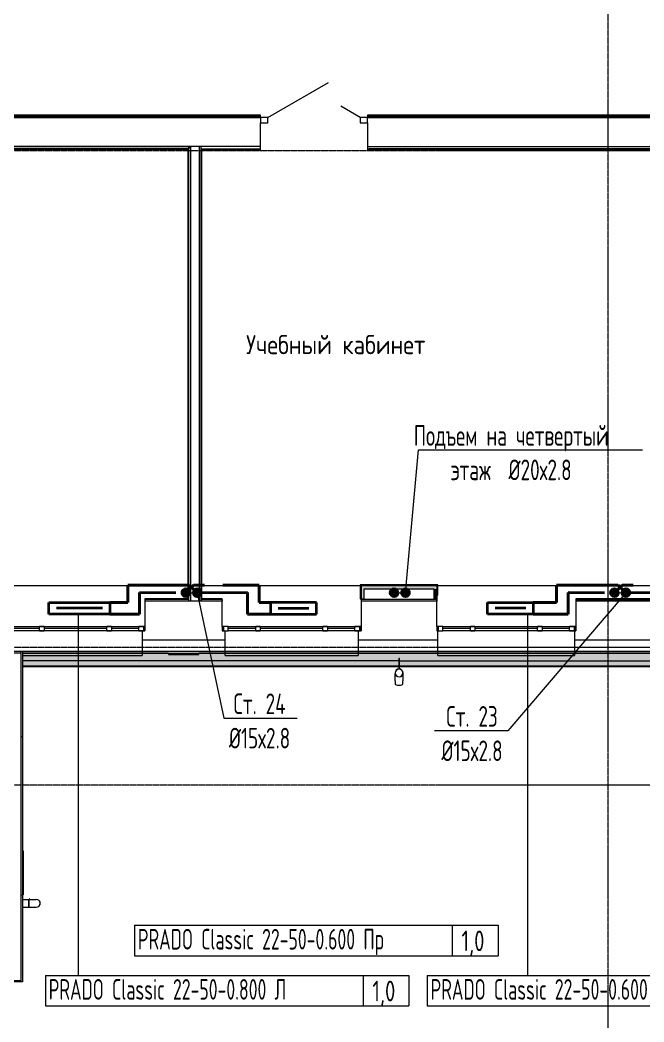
# Model space of a CAD drawing. Header units: millimetres. Extents: x -3929 to 624051, y 52832 to 514950.
# Drawn here: x 204564 to 212734, y 235758 to 248872 of the extents above; entities that cross this region are included whole.
import ezdxf
from ezdxf import colors
from ezdxf.entities.mleader import LeaderData, LeaderLine
from ezdxf.enums import TextEntityAlignment as Align
from ezdxf.math import Vec2, Vec3

# ---------------------------------------------------------------- set-up
doc = ezdxf.new("R2010")
doc.units = ezdxf.units.MM
for name, pattern in [('ADSK_Линия сетки', [25, 20, -2.5, 0, -2.5]), ('ADSK_Штриховая_ш2 п1', [3, 2, -1]), ('Hidden', [7.14375, 4.7625, -2.38125])]:
    doc.linetypes.add(name, pattern=pattern)
for name, color, linetype, lineweight in [('_ Окна', 7, 'Continuous', 9), ('Двери', 7, 'Continuous', 9), ('Колонны', 7, 'Continuous', 18), ('Марки помещений', 7, 'Continuous', 20), ('Обобщенные модели', 7, 'Continuous', 18), ('Оборудование', 7, 'Continuous', 18), ('ОВ-О-Оборудование', 32, 'Continuous', 35), ('ОВ-ТЕКСТ', 7, 'Continuous', 25), ('Ограждение', 7, 'Continuous', 9), ('Окна', 7, 'Continuous', 9), ('Оси', 253, 'Continuous', 9), ('Перекрытие', 7, 'Continuous', 18), ('Стены внутренние', 7, 'Continuous', 18), ('Стены наружные', 7, 'Continuous', 18), ('Стены несущие', 7, 'Continuous', 30), ('Стены отделка', 7, 'Continuous', 30), ('Стены перегородки', 7, 'Continuous', 30), ('Стены штриховка', 7, 'Continuous', 9)]:
    doc.layers.add(name, color=color, linetype=linetype, lineweight=lineweight)
for name, color, linetype in [('ПРИБОРЫ', 3, 'Continuous'), ('статистика приборов', 252, 'Continuous'), ('стояки', 7, 'Continuous')]:
    doc.layers.add(name, color=color, linetype=linetype)
doc.layers.add('т11.1', color=1, linetype='Continuous', true_color=0xff0000)
doc.layers.add('т21.1', color=5, linetype='Continuous', true_color=0x0000ff)
doc.styles.add('GOST Common_2', font='GOST_Common.ttf', dxfattribs={"width": 0.9, "height": 250})
doc.styles.add('СТИЛЬ', font='simplex.shx', dxfattribs={"width": 0.65})

# ---------------------------------------------------------------- blocks, each defined once
blk = doc.blocks.new('*U2950')
at = {"layer": 'ОВ-О-Оборудование', "color": 32, "ltscale": 0.1, "true_color": 0xcd6928}
for p, q in [((400, 75), (-400, 75)), ((-400, 75), (-400, -75)), ((-300, 0), (300, 0)), ((400, -75), (400, 75)), ((-400, -75), (400, -75))]:
    blk.add_line(p, q, dxfattribs=at)
blk = doc.blocks.new('*U2877')
at = {"layer": 'ОВ-О-Оборудование', "color": 32, "ltscale": 0.1, "true_color": 0xcd6928}
for p, q in [((300, 75), (-300, 75)), ((-300, 75), (-300, -75)), ((-200, 0), (200, 0)), ((300, -75), (300, 75)), ((-300, -75), (300, -75))]:
    blk.add_line(p, q, dxfattribs=at)
blk = doc.blocks.new('2 этаж')
at = {"layer": 'Ограждение', "lineweight": 0, "transparency": 33554432}
for points in [[(404521, -169809), (405692, -169809), (405869, -169630), (397646, -169630), (397646, -169649), (397246, -169649), (397246, -169630), (395336, -169630), (395336, -169809), (400262, -169809), (400262, -169699), (400272, -169699), (400272, -169809), (403474, -169809)], [(397246, -169630), (397246, -169629), (397193, -169630)]]:
    blk.add_hatch(color=253, dxfattribs=at).paths.add_polyline_path(points)
h = blk.add_hatch(color=253, dxfattribs=at)
h.paths.add_polyline_path([(404521, -169809), (405692, -169809), (405696, -169805), (400272, -169805), (400272, -169809), (403474, -169809)])
h.paths.add_polyline_path([(400203, -169809), (400262, -169809), (400262, -169805), (395336, -169805), (395336, -169809), (400072, -169809)])
at = {"layer": 'Стены внутренние', "lineweight": 0}
for points in [[(399809, -168917), (399809, -168749), (399769, -168749), (399769, -168917)], [(400759, -168789), (400759, -168749), (399809, -168749), (399809, -168789), (400720, -168789)], [(400720, -168917), (400759, -168917), (400759, -168789), (400720, -168789)]]:
    blk.add_hatch(color=253, dxfattribs=at).paths.add_polyline_path(points)
at = {"layer": '_ Окна', "color": 253, "lineweight": 0}
for p, q in [((395559, -169339), (395559, -169279)), ((395559, -169279), (395619, -169279)), ((395619, -169279), (395619, -169339)), ((396439, -169339), (396439, -169279)), ((396439, -169279), (396499, -169279)), ((396499, -169279), (396499, -169339)), ((396859, -169339), (396859, -169279)), ((396859, -169279), (396939, -169279)), ((396919, -169279), (396919, -169339)), ((396939, -169279), (396939, -169339)), ((398029, -169279), (397949, -169279)), ((397949, -169279), (397949, -169339)), ((397969, -169279), (397969, -169339)), ((398029, -169339), (398029, -169279)), ((398389, -169339), (398389, -169279)), ((398389, -169279), (398449, -169279)), ((398449, -169279), (398449, -169339)), ((399269, -169339), (399269, -169279)), ((399269, -169279), (399329, -169279)), ((399329, -169279), (399329, -169339)), ((399689, -169339), (399689, -169279)), ((399689, -169279), (399769, -169279)), ((399749, -169279), (399749, -169339)), ((399769, -169279), (399769, -169339)), ((400840, -169279), (400759, -169279)), ((400759, -169279), (400759, -169339)), ((400780, -169279), (400780, -169339)), ((400840, -169339), (400840, -169279)), ((401200, -169339), (401200, -169279)), ((401200, -169279), (401260, -169279)), ((401260, -169279), (401260, -169339)), ((402080, -169339), (402080, -169279)), ((402080, -169279), (402140, -169279)), ((402140, -169279), (402140, -169339)), ((402500, -169339), (402500, -169279)), ((402500, -169279), (402580, -169279)), ((402560, -169279), (402560, -169339)), ((402580, -169279), (402580, -169339)), ((395559, -169309), (395199, -169309)), ((395619, -169339), (395559, -169339)), ((396439, -169309), (395619, -169309)), ((396499, -169339), (396439, -169339)), ((396859, -169309), (396499, -169309)), ((396939, -169339), (396859, -169339)), ((397949, -169339), (398029, -169339)), ((398389, -169309), (398029, -169309)), ((398449, -169339), (398389, -169339)), ((399269, -169309), (398449, -169309)), ((399329, -169339), (399269, -169339)), ((399689, -169309), (399329, -169309)), ((399769, -169339), (399689, -169339)), ((400759, -169339), (400840, -169339)), ((401200, -169309), (400840, -169309)), ((401260, -169339), (401200, -169339)), ((402080, -169309), (401260, -169309)), ((402140, -169339), (402080, -169339)), ((402500, -169309), (402140, -169309)), ((402580, -169339), (402500, -169339))]:
    blk.add_line(p, q, dxfattribs=at)
at = {"layer": 'Двери', "color": 253, "lineweight": 0}
for p, q in [((398548, -162620), (399340, -162162)), ((399758, -162620), (399502, -162472)), ((398453, -162620), (398453, -162690)), ((398548, -162620), (398453, -162620)), ((398453, -162690), (398548, -162690)), ((398548, -162690), (398548, -162620)), ((399758, -162620), (399758, -162690)), ((399853, -162620), (399758, -162620)), ((399758, -162690), (399853, -162690)), ((399853, -162690), (399853, -162620))]:
    blk.add_line(p, q, dxfattribs=at)
at = {"layer": 'Колонны', "color": 253, "lineweight": 0}
for p, q in [((395336, -172215), (395346, -172215)), ((395346, -172215), (395346, -172795)), ((395336, -172795), (395346, -172795))]:
    blk.add_line(p, q, dxfattribs=at)
at = {"layer": 'Обобщенные модели', "color": 253, "lineweight": 0}
for p, q in [((400262, -169699), (400262, -169838)), ((400272, -169699), (400262, -169699)), ((400272, -169838), (400272, -169699)), ((400217, -169904), (400217, -169902)), ((400217, -169907), (400217, -169904)), ((400217, -169910), (400217, -169907)), ((400217, -169913), (400217, -169910)), ((400217, -169917), (400217, -169913)), ((400217, -169920), (400217, -169917)), ((400217, -169924), (400217, -169920)), ((400217, -169928), (400217, -169924)), ((400217, -169932), (400217, -169928)), ((400217, -169936), (400217, -169932)), ((400217, -169941), (400217, -169936)), ((400217, -169945), (400217, -169941)), ((400217, -169950), (400217, -169945)), ((400217, -169955), (400217, -169950)), ((400317, -169902), (400317, -169903)), ((400317, -169903), (400317, -169906)), ((400317, -169906), (400317, -169909)), ((400317, -169909), (400317, -169912)), ((400317, -169912), (400317, -169915)), ((400317, -169915), (400317, -169919)), ((400317, -169919), (400317, -169922)), ((400317, -169922), (400317, -169926)), ((400317, -169926), (400317, -169930)), ((400317, -169930), (400317, -169935)), ((400317, -169935), (400317, -169939)), ((400317, -169939), (400317, -169943)), ((400317, -169943), (400317, -169948)), ((400317, -169948), (400317, -169953)), ((400217, -169960), (400217, -169955)), ((400217, -169965), (400217, -169960)), ((400217, -169971), (400217, -169965)), ((400217, -169976), (400217, -169971)), ((400217, -169981), (400217, -169976)), ((400217, -169987), (400217, -169981)), ((400217, -169993), (400217, -169987)), ((400217, -169993), (400217, -170035)), ((400317, -169953), (400317, -169958)), ((400317, -169958), (400317, -169963)), ((400317, -169963), (400317, -169968)), ((400317, -169968), (400317, -169974)), ((400317, -169974), (400317, -169979)), ((400317, -169979), (400317, -169985)), ((400317, -169985), (400317, -169990)), ((400317, -169990), (400317, -169993)), ((400317, -170035), (400317, -169993)), ((395428, -172847), (395423, -172847)), ((395423, -172847), (395423, -172854)), ((395428, -172854), (395428, -172847))]:
    blk.add_line(p, q, dxfattribs=at)
for centre, radius, start, end in [((400267, -169889), 52, 90, 270), ((400267, -169889), 50, 90, 270), ((400267, -169889), 52, 270, 90), ((400267, -169889), 50, 270, 90), ((395525, -172904), 43.4, 0, 48.0316), ((395525, -172904), 43.4, 311.9684, 0), ((395525, -172904), 41.1, 0, 15), ((395525, -172904), 41.1, 345, 0)]:
    blk.add_arc(centre, radius, start, end, dxfattribs=at)
for start_param, end_param in [(3.141593, 4.712389), (4.712389, 6.283185)]:
    blk.add_ellipse((400267, -170035), major_axis=(50, 0), ratio=0.309017, start_param=start_param, end_param=end_param, dxfattribs=at)
at = {"layer": 'Оборудование', "color": 253, "lineweight": 0}
for p, q in [((395336, -172854), (395416, -172854)), ((395336, -172954), (395416, -172954)), ((395416, -172954), (395416, -172854)), ((395416, -172854), (395516, -172854)), ((395416, -172854), (395416, -172954)), ((395416, -172954), (395516, -172954))]:
    blk.add_line(p, q, dxfattribs=at)
blk.add_arc((395516, -172904), 50, 270, 90, dxfattribs=at)
at = {"layer": 'Ограждение', "color": 253, "lineweight": 0}
for p, q in [((395336, -169629), (396904, -169629)), ((396904, -169629), (395336, -169629)), ((397246, -169630), (395336, -169630)), ((397246, -169630), (395336, -169630)), ((405869, -169630), (397646, -169630)), ((405869, -169630), (397646, -169630)), ((397988, -169629), (399729, -169629)), ((399729, -169629), (397988, -169629)), ((400774, -169629), (402565, -169629)), ((402565, -169629), (400774, -169629)), ((400262, -169803), (395336, -169803)), ((400262, -169805), (395336, -169805)), ((400262, -169805), (395336, -169805)), ((400262, -169805), (395336, -169805)), ((400262, -169807), (395336, -169807)), ((400262, -169807), (395336, -169807)), ((400262, -169808), (395336, -169808)), ((400262, -169808), (395336, -169808)), ((400262, -169809), (395336, -169809)), ((400262, -169809), (395336, -169809)), ((405697, -169803), (400271, -169803)), ((405695, -169805), (400271, -169805)), ((405695, -169805), (400271, -169805)), ((405696, -169805), (400271, -169805)), ((405693, -169807), (400271, -169807)), ((405693, -169807), (400271, -169807)), ((405693, -169808), (400271, -169808)), ((405693, -169808), (400271, -169808)), ((405692, -169809), (400271, -169809)), ((405692, -169809), (400271, -169809))]:
    blk.add_line(p, q, dxfattribs=at)
at = {"layer": 'Окна', "color": 253, "lineweight": 0}
for p, q in [((395199, -169279), (395559, -169279)), ((395619, -169279), (395559, -169279)), ((395619, -169279), (396439, -169279)), ((396499, -169279), (396439, -169279)), ((396499, -169279), (396859, -169279)), ((396939, -169279), (396859, -169279)), ((396939, -169339), (396939, -169279)), ((398029, -169279), (397949, -169279)), ((397949, -169279), (397949, -169339)), ((398029, -169279), (398389, -169279)), ((398449, -169279), (398389, -169279)), ((398449, -169279), (399269, -169279)), ((399329, -169279), (399269, -169279)), ((399329, -169279), (399689, -169279)), ((399769, -169279), (399689, -169279)), ((399769, -169339), (399769, -169279)), ((400840, -169279), (400759, -169279)), ((400759, -169279), (400759, -169339)), ((400840, -169279), (401200, -169279)), ((401260, -169279), (401200, -169279)), ((401260, -169279), (402080, -169279)), ((402140, -169279), (402080, -169279)), ((402140, -169279), (402500, -169279)), ((402580, -169279), (402500, -169279)), ((402580, -169339), (402580, -169279)), ((395559, -169339), (395199, -169339)), ((395559, -169339), (395619, -169339)), ((396439, -169339), (395619, -169339)), ((396439, -169339), (396499, -169339)), ((396859, -169339), (396499, -169339)), ((396859, -169339), (396939, -169339)), ((397949, -169339), (398029, -169339)), ((398389, -169339), (398029, -169339)), ((398389, -169339), (398449, -169339)), ((399269, -169339), (398449, -169339)), ((399269, -169339), (399329, -169339)), ((399689, -169339), (399329, -169339)), ((399689, -169339), (399769, -169339)), ((400759, -169339), (400840, -169339)), ((401200, -169339), (400840, -169339)), ((401200, -169339), (401260, -169339)), ((402080, -169339), (401260, -169339)), ((402080, -169339), (402140, -169339)), ((402500, -169339), (402140, -169339)), ((402500, -169339), (402580, -169339))]:
    blk.add_line(p, q, dxfattribs=at)
at = {"layer": 'Оси', "color": 253, "linetype": 'ADSK_Линия сетки', "lineweight": 0}
for p, q in [((403005, -176721), (403005, -151486)), ((354441, -163052), (420560, -163052)), ((354441, -169552), (407251, -169552)), ((354441, -171352), (414768, -171352))]:
    blk.add_line(p, q, dxfattribs=at)
at = {"layer": 'Перекрытие', "color": 253, "lineweight": 0}
for p, q in [((397501, -168749), (395131, -168749)), ((399758, -168749), (397685, -168749)), ((405388, -168749), (400772, -168749)), ((397949, -168929), (397949, -168949)), ((399769, -168929), (399769, -168917)), ((400759, -168917), (400759, -168949)), ((395316, -169629), (395158, -169629)), ((395316, -173913), (395316, -169629)), ((382838, -173913), (395316, -173913))]:
    blk.add_line(p, q, dxfattribs=at)
at = {"layer": 'Стены наружные', "color": 253, "lineweight": 0}
for p, q in [((396904, -169609), (395159, -169609)), ((395316, -169629), (395316, -169609)), ((395336, -169609), (395336, -173933)), ((395336, -169659), (396904, -169659)), ((396904, -169630), (396904, -169659)), ((399729, -169609), (397989, -169609)), ((397989, -169629), (397989, -169609)), ((397989, -169659), (397989, -169630)), ((397989, -169659), (399729, -169659)), ((399729, -169630), (399729, -169659)), ((402565, -169609), (400775, -169609)), ((400775, -169629), (400775, -169609)), ((400775, -169659), (400775, -169630)), ((400775, -169659), (402565, -169659)), ((402565, -169630), (402565, -169659)), ((400262, -169729), (395336, -169729)), ((400262, -169799), (395336, -169799)), ((405721, -169799), (400271, -169799)), ((400272, -169729), (405771, -169729)), ((395336, -170723), (395316, -170723)), ((395336, -172796), (395316, -172796)), ((395336, -173933), (384355, -173933))]:
    blk.add_line(p, q, dxfattribs=at)
at = {"layer": 'Стены несущие', "color": 253, "lineweight": 0}
for p, q in [((398453, -162620), (391319, -162620)), ((391319, -162620), (398333, -162620)), ((398453, -163000), (398453, -162690)), ((406095, -162620), (399853, -162620)), ((399853, -162690), (399853, -163000)), ((399873, -162620), (405993, -162620)), ((398453, -163000), (391319, -163000)), ((399853, -163000), (406099, -163000)), ((396939, -168949), (396939, -169279)), ((397949, -168949), (396939, -168949)), ((397949, -169279), (397949, -168949)), ((399769, -168949), (399769, -169279)), ((400759, -168949), (399769, -168949)), ((400759, -169279), (400759, -168949)), ((402580, -168949), (402580, -169279)), ((403579, -168949), (402580, -168949)), ((396904, -169339), (396904, -169459)), ((397989, -169459), (397989, -169339)), ((399729, -169339), (399729, -169459)), ((400775, -169459), (400775, -169339)), ((402565, -169339), (402565, -169459)), ((397989, -169459), (396904, -169459)), ((400775, -169459), (399729, -169459)), ((403619, -169459), (402565, -169459))]:
    blk.add_line(p, q, dxfattribs=at)
at = {"layer": 'Стены отделка', "color": 253, "lineweight": 0}
for p, q in [((398453, -162588), (391319, -162588)), ((398453, -162600), (391319, -162600)), ((398453, -162620), (398453, -162588)), ((399853, -162588), (399853, -162620)), ((404602, -162588), (399853, -162588)), ((399853, -162600), (404613, -162600)), ((398333, -162620), (398453, -162620)), ((399853, -162620), (399873, -162620)), ((397513, -168949), (397513, -163000)), ((397523, -163020), (397523, -163000)), ((397673, -168949), (397673, -163000)), ((398453, -163042), (398453, -163000)), ((399853, -163000), (399853, -163042)), ((391319, -163032), (397501, -163032)), ((397501, -163032), (397501, -168917)), ((397513, -163020), (397523, -163020)), ((397673, -163030), (398333, -163030)), ((397685, -163042), (398453, -163042)), ((397685, -168917), (397685, -163042)), ((399853, -163042), (405539, -163042)), ((405541, -163030), (399873, -163030)), ((399757, -168739), (399757, -168917)), ((400770, -168737), (399759, -168737)), ((400759, -168749), (399769, -168749)), ((399769, -168749), (399769, -168917)), ((400759, -168749), (400759, -168917)), ((400772, -168869), (400772, -168739)), ((399809, -168789), (400720, -168789)), ((399809, -168917), (399809, -168789)), ((400720, -168789), (400720, -168917)), ((400759, -168869), (400772, -168869)), ((396939, -168917), (396939, -168949)), ((397501, -168917), (396939, -168917)), ((397513, -168929), (396939, -168929)), ((397673, -168929), (397683, -168929)), ((397949, -168917), (397685, -168917)), ((397948, -168929), (397949, -168929)), ((397949, -168929), (397949, -168917)), ((399757, -168917), (399809, -168917)), ((400759, -168929), (399769, -168929)), ((399769, -168929), (399769, -168949)), ((400720, -168917), (400759, -168917)), ((400759, -168949), (400759, -168929)), ((400759, -168949), (400759, -168949)), ((402580, -168917), (402580, -168949)), ((403579, -168917), (402580, -168917)), ((396904, -169459), (396904, -169629)), ((397989, -169459), (397989, -169459)), ((397989, -169609), (397989, -169459)), ((399729, -169459), (399729, -169629)), ((400775, -169459), (400775, -169459)), ((400775, -169609), (400775, -169459)), ((402565, -169459), (402565, -169629)), ((397989, -169609), (396904, -169609)), ((396904, -169629), (397989, -169629)), ((397246, -169629), (396922, -169629)), ((396922, -169629), (396922, -169630)), ((396922, -169630), (397246, -169630)), ((397246, -169629), (397246, -169649)), ((397246, -169649), (397646, -169649)), ((397979, -169629), (397646, -169629)), ((397646, -169649), (397646, -169630)), ((397646, -169630), (397979, -169630)), ((397979, -169630), (397979, -169629)), ((400775, -169609), (399729, -169609)), ((399729, -169629), (400775, -169629)), ((403619, -169609), (402565, -169609)), ((402565, -169629), (403619, -169629))]:
    blk.add_line(p, q, dxfattribs=at)
at = {"layer": 'Стены перегородки', "color": 253, "lineweight": 0}
for p, q in [((397533, -163000), (397533, -168949)), ((397653, -168949), (397653, -163000))]:
    blk.add_line(p, q, dxfattribs=at)
at = {"layer": 'Стены штриховка', "color": 253, "lineweight": 0}
for p, q in [((398453, -162590), (391319, -162590)), ((404603, -162590), (399853, -162590)), ((391319, -163020), (397513, -163020)), ((391319, -163030), (397503, -163030)), ((397503, -163030), (397503, -168919)), ((397683, -163040), (398453, -163040)), ((397683, -168919), (397683, -163040)), ((398333, -163030), (398453, -163030)), ((399853, -163030), (399873, -163030)), ((399853, -163040), (405541, -163040)), ((399759, -168737), (399757, -168737)), ((399757, -168737), (399757, -168739)), ((400772, -168739), (399757, -168739)), ((399759, -168737), (399759, -168917)), ((400772, -168737), (400770, -168737)), ((400770, -168737), (400770, -168869)), ((400772, -168739), (400772, -168737)), ((397503, -168919), (396939, -168919)), ((397949, -168919), (397683, -168919)), ((397948, -168929), (397683, -168929)), ((403579, -168919), (402580, -168919)), ((402580, -168929), (403578, -168929))]:
    blk.add_line(p, q, dxfattribs=at)
at = {"layer": 'Марки помещений', "color": 253, "lineweight": 0, "style": 'GOST Common_2', "width": 0.9}
blk.add_text('Учебный кабинет', height=250, dxfattribs=at).set_placement((398263, -165717))

msp = doc.modelspace()

# ---------------------------------------------------------------- hatches: boundary and pattern name
at = {"layer": 'т11.1', "lineweight": 40}
h = msp.add_hatch(color=256, dxfattribs=at)
h.dxf.hatch_style = 1
h.paths.add_polyline_path([(206934.799, 241376.396, 1), (206834.799, 241376.396, 1)])
h = msp.add_hatch(color=233, dxfattribs=at)
h.dxf.hatch_style = 1
h.paths.add_polyline_path([(209661.571, 241376.396, 1), (209561.571, 241376.396, 1)])
h = msp.add_hatch(color=256, dxfattribs=at)
h.dxf.hatch_style = 1
h.paths.add_polyline_path([(212547.301, 241376.396, 1), (212447.301, 241376.396, 1)])
at = {"layer": 'т21.1', "linetype": 'ADSK_Штриховая_ш2 п1', "lineweight": 40, "ltscale": 50}
h = msp.add_hatch(color=256, dxfattribs=at)
h.dxf.hatch_style = 1
h.paths.add_polyline_path([(206784.799, 241376.396, 1), (206684.799, 241376.396, 1)])
at = {"layer": 'т21.1', "linetype": 'ADSK_Штриховая_ш2 п1', "lineweight": 40, "ltscale": 50, "true_color": 0x5e67af}
h = msp.add_hatch(color=165, dxfattribs=at)
h.dxf.hatch_style = 1
h.paths.add_polyline_path([(209511.571, 241376.396, 1), (209411.571, 241376.396, 1)])
at = {"layer": 'т21.1', "linetype": 'ADSK_Штриховая_ш2 п1', "lineweight": 40, "ltscale": 50}
h = msp.add_hatch(color=256, dxfattribs=at)
h.dxf.hatch_style = 1
h.paths.add_polyline_path([(212397.301, 241376.396, 1), (212297.301, 241376.396, 1)])

# ---------------------------------------------------------------- linework, layer by layer
at = {"layer": 'ПРИБОРЫ', "color": 7, "lineweight": 15}
for p, q in [((206064.258, 237024.642), (210823.878, 237024.642)), ((206064.258, 237024.642), (210823.878, 237024.642)), ((206064.258, 237024.642), (206064.258, 236624.642)), ((210223.878, 237024.642), (210223.878, 236624.642)), ((210823.878, 237024.642), (210823.878, 236624.642)), ((206064.258, 236624.642), (210823.878, 236624.642)), ((204897.204, 236367.821), (209656.824, 236367.821)), ((204897.204, 236367.821), (209656.824, 236367.821)), ((204897.204, 236367.821), (204897.204, 235967.821)), ((209056.824, 236367.821), (209056.824, 235967.821)), ((209656.824, 236367.821), (209656.824, 235967.821)), ((209897.251, 236367.821), (214656.871, 236367.821)), ((209897.251, 236367.821), (214656.871, 236367.821)), ((209897.251, 236367.821), (209897.251, 235967.821)), ((204897.204, 235967.821), (209656.824, 235967.821)), ((209897.251, 235967.821), (214656.871, 235967.821))]:
    msp.add_line(p, q, dxfattribs=at)
at = {"layer": 'стояки', "color": 7, "lineweight": 15}
for points in [[(205327.057, 241097.737), (205327.057, 236367.821)], [(211210.393, 241097.737), (211210.393, 236367.821)]]:
    msp.add_lwpolyline(points, dxfattribs=at)
at = {"layer": 'т11.1', "lineweight": 40}
for p, q in [((205977.057, 241247.737), (205977.057, 241477.394)), ((205977.057, 241477.394), (206783.802, 241477.394)), ((206884.799, 241376.396), (206783.802, 241477.394)), ((211589.559, 241247.737), (211589.559, 241477.394)), ((211589.559, 241477.394), (212396.303, 241477.394)), ((212497.301, 241376.396), (212396.303, 241477.394)), ((207544.271, 241377.394), (206884.799, 241376.396)), ((207544.271, 241097.737), (207544.271, 241377.394)), ((213156.772, 241377.394), (212497.301, 241376.396)), ((205741.705, 241247.737), (205977.057, 241247.737)), ((211285.247, 241247.737), (211589.559, 241247.737)), ((207844.271, 241097.737), (207544.271, 241097.737))]:
    msp.add_line(p, q, dxfattribs=at)
for centre in [(206884.799, 241376.396), (212497.301, 241376.396)]:
    msp.add_circle(centre, 50, dxfattribs=at)
at = {"layer": 'т11.1', "color": 233, "lineweight": 40}
msp.add_circle((209611.571, 241376.396), 50, dxfattribs=at)
at = {"layer": 'т21.1', "linetype": 'Hidden', "lineweight": 40, "ltscale": 100}
for p, q in [((206734.799, 241376.396), (206835.797, 241477.394)), ((207694.271, 241477.394), (206835.797, 241477.394)), ((207694.271, 241247.737), (207694.271, 241477.394)), ((212347.301, 241376.396), (212448.299, 241477.394)), ((213306.772, 241477.394), (212448.299, 241477.394)), ((206127.057, 241097.737), (206127.057, 241377.394)), ((206127.057, 241377.394), (206734.799, 241376.396)), ((211739.559, 241097.737), (211739.559, 241377.394)), ((211739.559, 241377.394), (212347.301, 241376.396)), ((207844.271, 241247.737), (207694.271, 241247.737)), ((205741.705, 241097.737), (206127.057, 241097.737)), ((211285.247, 241097.737), (211739.559, 241097.737))]:
    msp.add_line(p, q, dxfattribs=at)
at = {"layer": 'т21.1', "lineweight": 40, "ltscale": 50}
for centre in [(206734.799, 241376.396), (212347.301, 241376.396)]:
    msp.add_circle(centre, 50, dxfattribs=at)
at = {"layer": 'т21.1', "color": 165, "lineweight": 40, "ltscale": 50, "true_color": 0x5e67af}
msp.add_circle((209461.571, 241376.396), 50, dxfattribs=at)

# ---------------------------------------------------------------- block references
at = {"layer": 'ОВ-О-Оборудование', "ltscale": 10, "xscale": -1}
for name, p in [('*U2950', (205341.705, 241172.737)), ('*U2877', (210985.247, 241172.737))]:
    msp.add_blockref(name, p, dxfattribs=at)
at = {"layer": 'ОВ-О-Оборудование', "ltscale": 10}
msp.add_blockref('*U2877', (208144.271, 241172.737), dxfattribs=at)
at = {"layer": 'стояки', "color": 5, "lineweight": 40}
msp.add_blockref('2 этаж', (-190738.98, 410215.433), dxfattribs=at)

# ---------------------------------------------------------------- texts
at = {"layer": 'статистика приборов', "color": 7, "style": 'СТИЛЬ', "width": 0.6}
for s, p in [('PRADO Classic 22-50-0.600 Пр      ', (206107.234, 236706.495)), ('PRADO Classic 22-50-0.800 Л      ', (204940.181, 236049.674)), ('PRADO Classic 22-50-0.600 Л      ', (209940.227, 236049.674))]:
    msp.add_text(s, height=270, dxfattribs=at).set_placement(p)
at = {"layer": 'статистика приборов', "color": 7, "style": 'СТИЛЬ', "width": 0.7}
for p in [(210494.944, 236685.093), (209327.89, 236028.272)]:
    msp.add_text('1,0', height=270, dxfattribs=at).set_placement(p, align=Align.CENTER)

# ---------------------------------------------------------------- leaders
at = {"layer": 'ОВ-ТЕКСТ', "color": 7}
ml = msp.add_multileader_mtext('Standard', dxfattribs=at)
ml.set_content('\\A1;Подъем на четвертый этаж  %%C20х2.8 ', color=7, style='СТИЛЬ')
ml.set_leader_properties(color=7, lineweight=18)
ml.build(insert=Vec2(0, 0))
ml.multileader.update_dxf_attribs({"text_left_attachment_type": 6, "text_right_attachment_type": 6, "dogleg_length": 0.36, "arrow_head_size": 0.126})
ctx = ml.context
ctx.base_point, ctx.char_height, ctx.arrow_head_size, ctx.landing_gap_size, ctx.plane_origin = Vec3(209783.528, 243245.757), 270, 0.126, 0.063, Vec3(221847.653, 234434.036)
ctx.left_attachment, ctx.right_attachment, ctx.text_align_type = 6, 6, 1
notes = []
notes.append((ctx, [(0, (1, 1, 0), (209783.276, 243245.757), (1, 0), 0.252, [(0, [(209461.571, 241376.396), (209611.571, 241376.396)], 0, [])])]))
ctx.mtext.insert, ctx.mtext.width, ctx.mtext.defined_height, ctx.mtext.alignment, ctx.mtext.flow_direction = Vec3(210995.376, 243569.757), 2900.40337, 1165.442, 2, 5
ml = msp.add_multileader_mtext('Standard', dxfattribs=at)
ml.set_content('\\A1;Ст. 24^J%%C15х2.8 ', color=7, style='СТИЛЬ')
ml.set_leader_properties(color=7, lineweight=18)
ml.build(insert=Vec2(0, 0))
ml.multileader.update_dxf_attribs({"text_left_attachment_type": 6, "text_right_attachment_type": 6, "dogleg_length": 0.36, "arrow_head_size": 0.126})
ctx = ml.context
ctx.base_point, ctx.char_height, ctx.arrow_head_size, ctx.landing_gap_size, ctx.plane_origin = Vec3(207232.515, 239734.097), 270, 0.126, 0.063, Vec3(211591.513, 235628.011)
ctx.left_attachment, ctx.right_attachment, ctx.text_align_type = 6, 6, 1
notes.append((ctx, [(0, (1, 1, 0), (207232.263, 239734.097), (1, 0), 0.252, [(0, [(206734.799, 241374.396), (206884.799, 241374.396)], 0, [])])]))
ctx.mtext.insert, ctx.mtext.width, ctx.mtext.alignment, ctx.mtext.flow_direction = Vec3(207700.578, 240058.097), 1404.14984, 2, 5
ml = msp.add_multileader_mtext('Standard', dxfattribs=at)
ml.set_content('\\A1;Ст. 23^J%%C15х2.8 ', color=7, style='СТИЛЬ')
ml.set_leader_properties(color=7, lineweight=18)
ml.build(insert=Vec2(0, 0))
ml.multileader.update_dxf_attribs({"text_left_attachment_type": 6, "text_right_attachment_type": 6, "dogleg_length": 0.36, "arrow_head_size": 0.126})
ctx = ml.context
ctx.base_point, ctx.char_height, ctx.arrow_head_size, ctx.landing_gap_size, ctx.plane_origin = Vec3(210014.835, 239568.876), 270, 0.126, 0.063, Vec3(217204.015, 235630.011)
ctx.left_attachment, ctx.right_attachment, ctx.text_align_type = 6, 6, 1
notes.append((ctx, [(1, (1, 1, 0), (210951.213, 239568.876), (-1, 0), 0.252, [(0, [(212347.301, 241376.396), (212497.301, 241376.396)], 0, [])])]))
ctx.mtext.insert, ctx.mtext.width, ctx.mtext.alignment, ctx.mtext.flow_direction = Vec3(210482.898, 239892.876), 1404.14984, 2, 5
for ctx, leaders in notes:
    for number, flags, end, landing, length, lines in leaders:
        leader = LeaderData()
        leader.index, (leader.has_last_leader_line, leader.has_dogleg_vector, leader.attachment_direction) = number, flags
        leader.last_leader_point, leader.dogleg_vector, leader.dogleg_length = Vec3(end), Vec3(landing), length
        for number, points, colour, breaks in lines:
            line = LeaderLine()
            line.index, line.vertices, line.color, line.breaks = number, Vec3.list(points), colors.encode_raw_color(colour), breaks
            leader.lines.append(line)
        ctx.leaders.append(leader)

doc.saveas('drawing.dxf')
